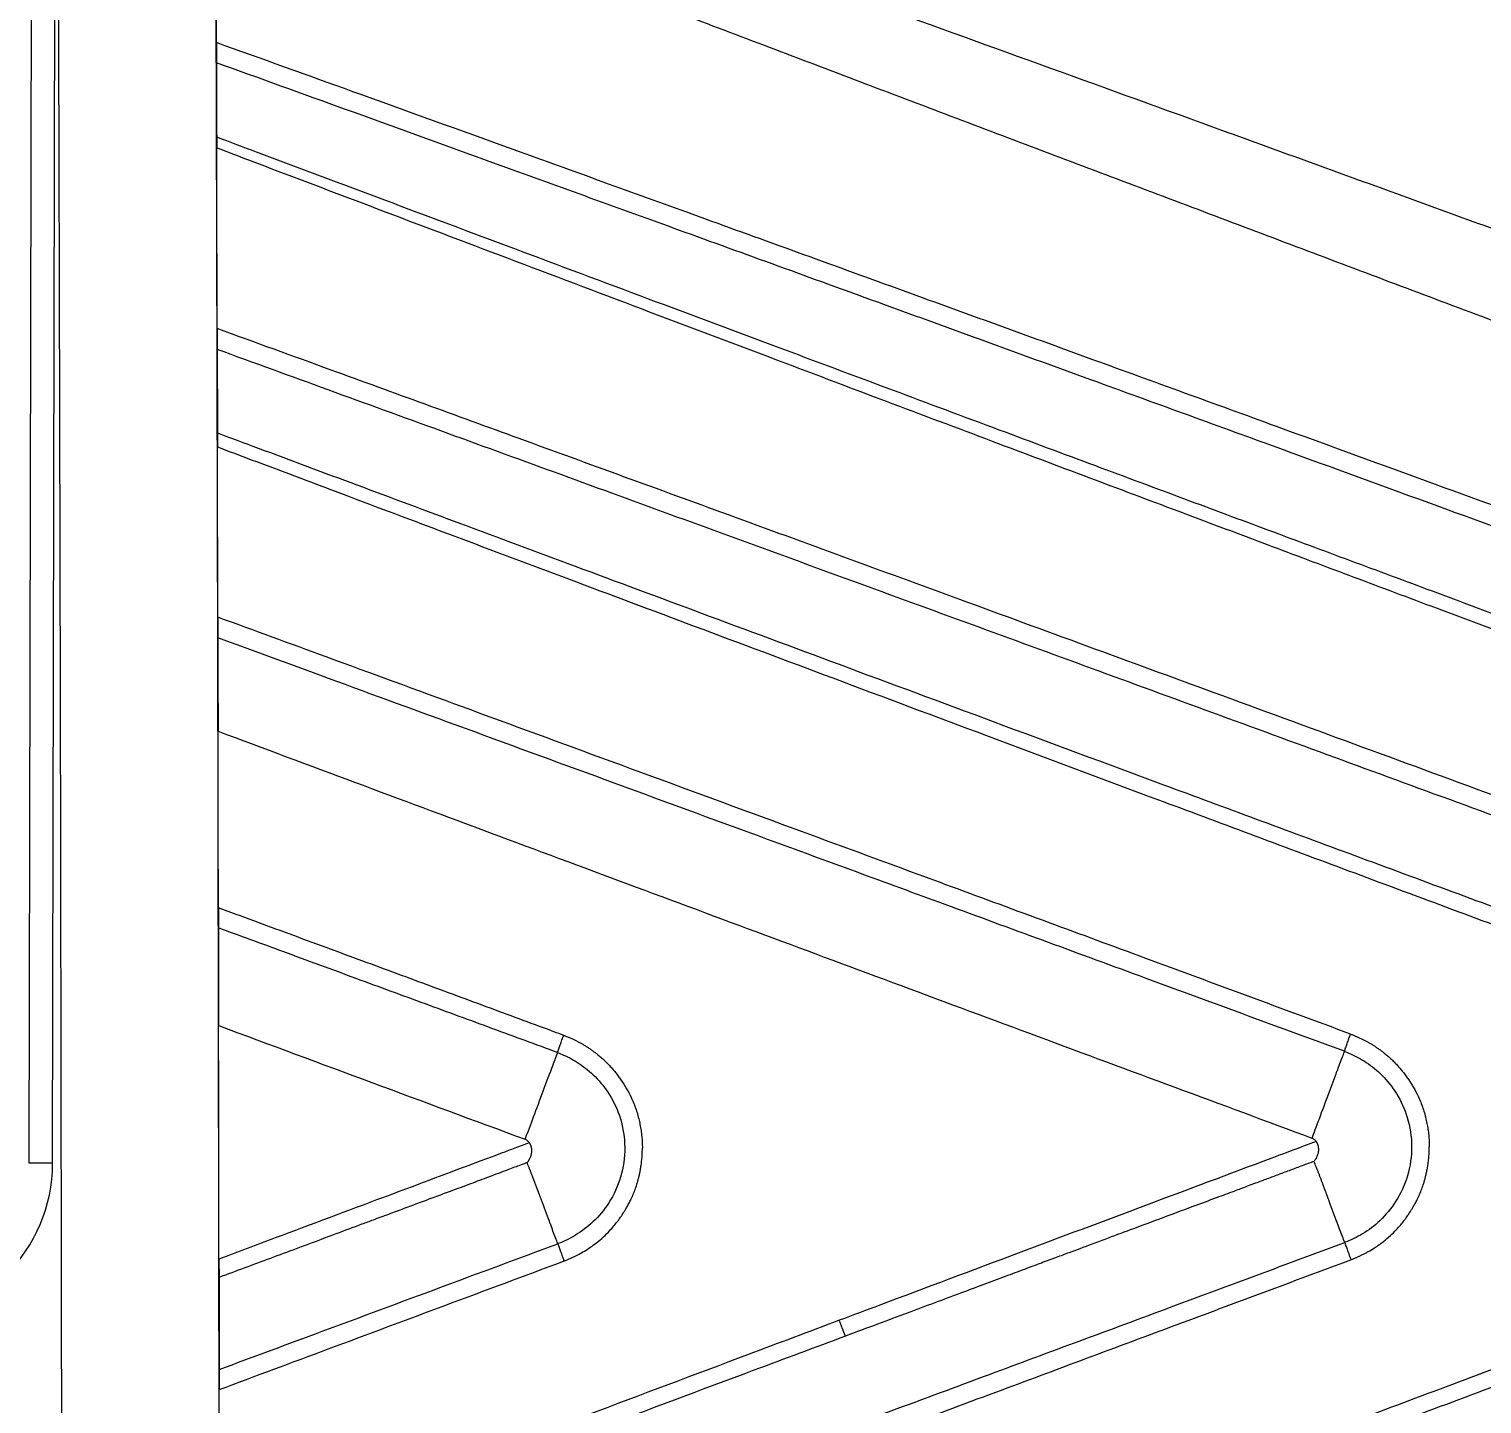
# Model space of a CAD drawing. Extents: x 16539 to 19738, y -91 to 2224.
# Drawn here: x 17701.7 to 17720.16, y 1923.53 to 1941 of the extents above; entities that cross this region are included whole.
import ezdxf

# ---------------------------------------------------------------- set-up
doc = ezdxf.new("R2010")
doc.units = 0
doc.header["$LTSCALE"] = 10
doc.header["$MEASUREMENT"] = 0
doc.header["$PDMODE"] = 3
doc.header["$PDSIZE"] = -10
doc.layers.get('0').update_dxf_attribs({"linetype": 'CONTINUOUS'})
doc.layers.get('DEFPOINTS').update_dxf_attribs({"linetype": 'CONTINUOUS'})
doc.layers.add('1', color=7, linetype='CONTINUOUS')
doc.styles.add('Daelim Dimension', font='NanumGothic.ttf')
doc.dimstyles.new('DEFAULT', dxfattribs={"dimscale": 2, "dimtxt": 2, "dimasz": 2, "dimexe": 0, "dimexo": 2, "dimgap": 1, "dimtad": 1, "dimdec": 1, "dimzin": 9, "dimdsep": 46, "dimtxsty": 'Daelim Dimension', "dimcen": 0.5, "dimclrd": 5, "dimclre": 5, "dimclrt": 256, "dimadec": 1, "dimazin": 0, "dimtfac": 1, "dimtdec": 1, "dimtix": 1, "dimtmove": 0, "dimatfit": 3, "dimfxl": 1, "dimtolj": 1, "dimtzin": 1, "dimlwd": 9, "dimlwe": 9, "dimarcsym": 0})

# ---------------------------------------------------------------- blocks, each defined once
blk = doc.blocks.new('*D22')
at = {"color": 5, "lineweight": 9, "ltscale": 0.5, "transparency": 16777216}
for p, q in [((17622.78, 2064.783), (18054.86, 2064.783)), ((18052.86, 1462.432), (18052.86, 2056.783)), ((17517.576, 1454.432), (18054.86, 1454.432))]:
    blk.add_line(p, q, dxfattribs=at)
at = {"color": 5, "ltscale": 0.5, "transparency": 16777216}
for points in [[(18051.527, 2056.783), (18054.193, 2056.783), (18052.86, 2064.783)], [(18051.527, 1462.432), (18054.193, 1462.432), (18052.86, 1454.432)]]:
    blk.add_solid(points, dxfattribs=at)
at = {"layer": 'DEFPOINTS', "color": 0, "ltscale": 0.5, "transparency": 16777216}
for p in [(17618.78, 2064.783), (18052.86, 2064.783), (17513.576, 1454.432)]:
    blk.add_point(p, dxfattribs=at)
at = {"color": 7, "ltscale": 0.5, "transparency": 16777216, "insert": (18039.973, 1759.608), "char_height": 20, "attachment_point": 5, "rotation": 90, "style": 'Daelim Dimension'}
blk.add_mtext('\\A1;610', dxfattribs=at)
blk = doc.blocks.new('*D27')
at = {"color": 5, "lineweight": 9, "ltscale": 0.5, "transparency": 16777216}
for p, q in [((17546.676, 2064.9), (17895.751, 2064.9)), ((17893.751, 1615.973), (17893.751, 2056.9)), ((17517.701, 1607.973), (17895.751, 1607.973))]:
    blk.add_line(p, q, dxfattribs=at)
at = {"color": 5, "ltscale": 0.5, "transparency": 16777216}
for points in [[(17892.418, 2056.9), (17895.085, 2056.9), (17893.751, 2064.9)], [(17892.418, 1615.973), (17895.085, 1615.973), (17893.751, 1607.973)]]:
    blk.add_solid(points, dxfattribs=at)
at = {"layer": 'DEFPOINTS', "color": 0, "ltscale": 0.5, "transparency": 16777216}
for p in [(17542.676, 2064.9), (17893.751, 2064.9), (17513.701, 1607.973)]:
    blk.add_point(p, dxfattribs=at)
at = {"color": 7, "ltscale": 0.5, "transparency": 16777216, "insert": (17880.979, 1836.436), "char_height": 20, "attachment_point": 5, "rotation": 90, "style": 'Daelim Dimension'}
blk.add_mtext('\\A1;457', dxfattribs=at)

msp = doc.modelspace()

# ---------------------------------------------------------------- linework, layer by layer
at = {"layer": '1', "color": 7, "linetype": 'Continuous', "lineweight": 13}
msp.add_line((17701.697, 1926.592), (17701.755, 1955.534), dxfattribs=at)
at = {"layer": '1', "color": 7, "linetype": 'Continuous', "lineweight": 18}
msp.add_line((17701.997, 1926.591), (17702.055, 1955.539), dxfattribs=at)
for centre, major_axis, ratio, start_param, end_param in [((17704.076, 1926.777), (0.032, -20.25), 0.00156, 1.570794, 3.14159), ((17702.076, 1926.774), (0.032, -20), 0.00156, 6.283183, 9.424775), ((17704.076, 1926.777), (-0.033, 21), 0.00156, 5.445617, 5.549952), ((17704.076, 1926.777), (-0.033, 21), 0.00156, 5.231597, 5.362976), ((17704.076, 1926.777), (-0.033, 21), 0.00156, 5.039786, 5.150923), ((17704.076, 1926.777), (-0.033, 21), 0.00156, 4.858637, 4.967741), ((17704.076, 1926.777), (-0.033, 21), 0.00156, 4.712387, 4.786928), ((17708.22, 1927.5), (-0.26, -0.703), 0.010218, 1.53888, 1.931579), ((17718.22, 1927.515), (-0.26, -0.703), 0.010218, 1.53888, 1.931579), ((17708.22, 1927.5), (-0.26, -0.703), 0.010218, 0.543718, 1.53888), ((17718.22, 1927.515), (-0.26, -0.703), 0.010218, 0.543722, 1.53888), ((17704.076, 1926.777), (0.032, -20.25), 0.00156, 6.283183, 7.853979), ((17704.076, 1926.777), (-0.033, 21), 0.00156, 4.645568, 4.712387), ((17699.997, 1926.595), (0, 2), 0.999999, 3.139595, 4.710391), ((17708.222, 1926.067), (-0.263, 0.702), 0.010219, 4.351611, 4.74431), ((17718.222, 1926.083), (-0.263, 0.702), 0.010219, 4.351611, 4.74431), ((17704.076, 1926.777), (-0.033, 21), 0.00156, 4.464786, 4.566136)]:
    msp.add_ellipse(centre, major_axis=major_axis, ratio=ratio, start_param=start_param, end_param=end_param, dxfattribs=at)
at = {"layer": '1', "color": 7, "linetype": 'Continuous', "lineweight": 13}
msp.add_ellipse((17701.697, 1926.592), major_axis=(-0.3, 0.001), ratio=0.000003, start_param=3.140033, end_param=4.710829, dxfattribs=at)
at = {"layer": '1', "color": 7, "linetype": 'Continuous', "lineweight": 18}
for points, knots in [([(17748.438, 1928.139), (17747.679, 1928.419), (17746.92, 1928.7), (17745.403, 1929.26), (17744.645, 1929.54), (17743.128, 1930.1), (17742.37, 1930.379), (17740.855, 1930.938), (17740.097, 1931.217), (17738.583, 1931.774), (17737.827, 1932.053), (17736.314, 1932.609), (17735.558, 1932.886), (17733.293, 1933.718), (17731.785, 1934.271), (17728.776, 1935.373), (17727.274, 1935.922), (17725.029, 1936.742), (17724.282, 1937.015), (17722.79, 1937.559), (17722.045, 1937.83), (17720.559, 1938.371), (17719.818, 1938.64), (17718.339, 1939.178), (17717.602, 1939.445), (17716.131, 1939.979), (17715.399, 1940.244), (17713.939, 1940.772), (17713.211, 1941.035), (17712.487, 1941.297)], [0, 0, 0, 0, 0.0625, 0.0625, 0.125, 0.125, 0.1875, 0.1875, 0.25, 0.25, 0.3125, 0.3125, 0.375, 0.375, 0.5, 0.5, 0.625, 0.625, 0.6875, 0.6875, 0.75, 0.75, 0.8125, 0.8125, 0.875, 0.875, 0.9375, 0.9375, 1, 1, 1, 1]), ([(17709.884, 1941.236), (17710.646, 1940.947), (17711.412, 1940.656), (17712.567, 1940.218), (17712.953, 1940.072), (17713.727, 1939.779), (17714.115, 1939.632), (17714.891, 1939.339), (17715.281, 1939.192), (17716.06, 1938.897), (17716.451, 1938.75), (17717.624, 1938.307), (17718.409, 1938.011), (17719.983, 1937.418), (17720.772, 1937.122), (17722.353, 1936.527), (17723.145, 1936.229), (17724.732, 1935.633), (17725.528, 1935.335), (17727.12, 1934.738), (17727.918, 1934.439), (17729.515, 1933.842), (17730.314, 1933.543), (17731.514, 1933.094), (17731.915, 1932.944), (17732.716, 1932.645), (17733.918, 1932.196), (17735.122, 1931.747), (17736.728, 1931.148), (17737.532, 1930.849), (17739.141, 1930.25), (17739.945, 1929.951), (17741.555, 1929.352), (17742.36, 1929.053), (17744.777, 1928.155), (17746.388, 1927.557), (17748.001, 1926.96)], [0, 0, 0, 0, 0.0625, 0.0625, 0.09375, 0.09375, 0.125, 0.125, 0.15625, 0.15625, 0.1875, 0.1875, 0.25, 0.25, 0.3125, 0.3125, 0.375, 0.375, 0.4375, 0.4375, 0.5, 0.5, 0.5625, 0.5625, 0.59375, 0.59375, 0.625, 0.6875, 0.6875, 0.75, 0.75, 0.8125, 0.8125, 0.875, 0.875, 1, 1, 1, 1]), ([(17704.078, 1940.831), (17704.079, 1940.814), (17704.079, 1940.795), (17704.079, 1940.765), (17704.079, 1940.755), (17704.079, 1940.734), (17704.079, 1940.723), (17704.079, 1940.69), (17704.079, 1940.668), (17704.079, 1940.622), (17704.079, 1940.598), (17704.079, 1940.575)], [0, 0, 0, 0, 0.25, 0.25, 0.375, 0.375, 0.5, 0.5, 0.75, 0.75, 1, 1, 1, 1]), ([(17738.491, 1928.265), (17737.425, 1928.659), (17735.37, 1929.418), (17732.426, 1930.503), (17729.744, 1931.49), (17727.328, 1932.377), (17725.165, 1933.17), (17723.212, 1933.886), (17721.374, 1934.558), (17719.499, 1935.243), (17717.442, 1935.993), (17715.134, 1936.833), (17712.658, 1937.732), (17710.206, 1938.621), (17707.927, 1939.445), (17705.912, 1940.172), (17704.655, 1940.624), (17704.079, 1940.831)], [0, 0, 0, 0, 0.091922, 0.177064, 0.253843, 0.323454, 0.385739, 0.440967, 0.492655, 0.545237, 0.603881, 0.671704, 0.746719, 0.820752, 0.887537, 0.948279, 1, 1, 1, 1]), ([(17738.413, 1928.045), (17737.346, 1928.438), (17735.292, 1929.194), (17732.348, 1930.275), (17729.665, 1931.26), (17727.249, 1932.145), (17725.085, 1932.937), (17723.131, 1933.651), (17721.292, 1934.323), (17719.416, 1935.008), (17717.358, 1935.758), (17715.048, 1936.599), (17712.571, 1937.5), (17710.116, 1938.391), (17707.834, 1939.217), (17705.85, 1939.936), (17704.624, 1940.378), (17704.079, 1940.575)], [0, 0, 0, 0, 0.092193, 0.177585, 0.254589, 0.324406, 0.386874, 0.442264, 0.494104, 0.546841, 0.605657, 0.673679, 0.748915, 0.823166, 0.890148, 0.951068, 1, 1, 1, 1]), ([(17704.079, 1940.575), (17704.079, 1940.518), (17704.079, 1940.462), (17704.079, 1940.379), (17704.079, 1940.352), (17704.08, 1940.311), (17704.08, 1940.297), (17704.08, 1940.27), (17704.08, 1940.257), (17704.08, 1940.19), (17704.08, 1940.139), (17704.08, 1940.078), (17704.08, 1940.066), (17704.08, 1940.042), (17704.08, 1940.03), (17704.08, 1939.995), (17704.08, 1939.973), (17704.08, 1939.908), (17704.081, 1939.869), (17704.081, 1939.815), (17704.081, 1939.797), (17704.081, 1939.765), (17704.081, 1939.75), (17704.081, 1939.709), (17704.081, 1939.687), (17704.081, 1939.665), (17704.081, 1939.66), (17704.082, 1939.653), (17704.082, 1939.649), (17704.082, 1939.64), (17704.082, 1939.636), (17704.082, 1939.632)], [0, 0, 0, 0, 0.125, 0.125, 0.1875, 0.1875, 0.21875, 0.21875, 0.25, 0.25, 0.375, 0.375, 0.40625, 0.40625, 0.4375, 0.4375, 0.5, 0.5, 0.625, 0.625, 0.6875, 0.6875, 0.75, 0.75, 0.875, 0.875, 0.90625, 0.90625, 0.9375, 0.9375, 1, 1, 1, 1]), ([(17704.082, 1939.632), (17704.248, 1939.57), (17704.958, 1939.304), (17706.217, 1938.831), (17707.879, 1938.209), (17709.538, 1937.588), (17711.143, 1936.988), (17712.629, 1936.433), (17713.982, 1935.928), (17715.216, 1935.468), (17716.358, 1935.043), (17717.437, 1934.641), (17718.487, 1934.251), (17719.54, 1933.859), (17720.634, 1933.452), (17721.806, 1933.017), (17723.087, 1932.541), (17724.497, 1932.018), (17726.037, 1931.446), (17727.704, 1930.829), (17729.493, 1930.167), (17731.414, 1929.456), (17733.489, 1928.689), (17735.684, 1927.878), (17737.19, 1927.323), (17737.948, 1927.043)], [0, 0, 0, 0, 0.015185, 0.064564, 0.114202, 0.165165, 0.21366, 0.257937, 0.297893, 0.334197, 0.367649, 0.399214, 0.429851, 0.46054, 0.492364, 0.526462, 0.563931, 0.60535, 0.650582, 0.699431, 0.751777, 0.807683, 0.868004, 0.933678, 1, 1, 1, 1]), ([(17704.082, 1939.632), (17704.082, 1939.63), (17704.082, 1939.625), (17704.082, 1939.614), (17704.082, 1939.609), (17704.082, 1939.599), (17704.082, 1939.594), (17704.082, 1939.576), (17704.082, 1939.562), (17704.082, 1939.539), (17704.082, 1939.531), (17704.082, 1939.514), (17704.082, 1939.505), (17704.082, 1939.495)], [0, 0, 0, 0, 0.25, 0.25, 0.375, 0.375, 0.5, 0.5, 0.75, 0.75, 0.875, 0.875, 1, 1, 1, 1]), ([(17704.082, 1939.495), (17704.217, 1939.444), (17704.895, 1939.186), (17706.123, 1938.72), (17707.787, 1938.09), (17709.448, 1937.461), (17711.054, 1936.855), (17712.542, 1936.293), (17713.896, 1935.783), (17715.131, 1935.318), (17716.274, 1934.889), (17717.354, 1934.483), (17718.403, 1934.089), (17719.458, 1933.693), (17720.552, 1933.283), (17721.724, 1932.844), (17723.007, 1932.364), (17724.417, 1931.837), (17725.958, 1931.261), (17727.624, 1930.639), (17729.414, 1929.972), (17731.336, 1929.257), (17733.411, 1928.485), (17735.606, 1927.67), (17737.113, 1927.111), (17737.87, 1926.83)], [0, 0, 0, 0, 0.012272, 0.061797, 0.111581, 0.162695, 0.211334, 0.255742, 0.295816, 0.332228, 0.365779, 0.397437, 0.428164, 0.458944, 0.490862, 0.525061, 0.562641, 0.604183, 0.649549, 0.698541, 0.751043, 0.807114, 0.867613, 0.933482, 1, 1, 1, 1]), ([(17704.088, 1937.197), (17704.088, 1937.177), (17704.088, 1937.156), (17704.089, 1937.124), (17704.089, 1937.113), (17704.089, 1937.09), (17704.089, 1937.079), (17704.089, 1937.045), (17704.089, 1937.022), (17704.089, 1936.988), (17704.089, 1936.977), (17704.089, 1936.954), (17704.089, 1936.943), (17704.089, 1936.932)], [0, 0, 0, 0, 0.25, 0.25, 0.375, 0.375, 0.5, 0.5, 0.75, 0.75, 0.875, 0.875, 1, 1, 1, 1]), ([(17728.491, 1928.249), (17727.075, 1928.773), (17724.348, 1929.779), (17720.436, 1931.22), (17716.863, 1932.532), (17713.619, 1933.721), (17710.674, 1934.798), (17708.011, 1935.769), (17705.847, 1936.558), (17704.57, 1937.022), (17704.088, 1937.197)], [0, 0, 0, 0, 0.173256, 0.333497, 0.478871, 0.611318, 0.732017, 0.841456, 0.940114, 1, 1, 1, 1]), ([(17704.089, 1936.932), (17704.089, 1936.879), (17704.089, 1936.825), (17704.089, 1936.743), (17704.089, 1936.716), (17704.089, 1936.675), (17704.089, 1936.661), (17704.089, 1936.633), (17704.089, 1936.619), (17704.089, 1936.551), (17704.089, 1936.497), (17704.09, 1936.431), (17704.09, 1936.418), (17704.09, 1936.392), (17704.09, 1936.379), (17704.09, 1936.341), (17704.09, 1936.316), (17704.09, 1936.243), (17704.09, 1936.197), (17704.09, 1936.143), (17704.09, 1936.132), (17704.09, 1936.111), (17704.091, 1936.081), (17704.091, 1936.033), (17704.091, 1935.999), (17704.091, 1935.968), (17704.091, 1935.953), (17704.091, 1935.911), (17704.091, 1935.889), (17704.091, 1935.872)], [0, 0, 0, 0, 0.125, 0.125, 0.1875, 0.1875, 0.21875, 0.21875, 0.25, 0.25, 0.375, 0.375, 0.40625, 0.40625, 0.4375, 0.4375, 0.5, 0.5, 0.625, 0.625, 0.65625, 0.65625, 0.6875, 0.75, 0.8125, 0.8125, 0.875, 0.875, 1, 1, 1, 1]), ([(17704.091, 1935.872), (17704.091, 1935.865), (17704.091, 1935.855), (17704.092, 1935.838), (17704.092, 1935.832), (17704.092, 1935.818), (17704.092, 1935.811), (17704.092, 1935.788), (17704.092, 1935.771), (17704.092, 1935.744), (17704.092, 1935.734), (17704.092, 1935.714), (17704.092, 1935.704), (17704.092, 1935.694)], [0, 0, 0, 0, 0.25, 0.25, 0.375, 0.375, 0.5, 0.5, 0.75, 0.75, 0.875, 0.875, 1, 1, 1, 1]), ([(17704.092, 1935.694), (17704.235, 1935.64), (17704.797, 1935.428), (17705.798, 1935.051), (17707.142, 1934.546), (17708.599, 1933.999), (17710.203, 1933.398), (17711.974, 1932.734), (17713.936, 1932), (17716.096, 1931.193), (17718.425, 1930.324), (17720.858, 1929.418), (17723.294, 1928.512), (17725.633, 1927.644), (17727.146, 1927.083), (17727.87, 1926.814)], [0, 0, 0, 0, 0.018247, 0.071578, 0.127411, 0.188974, 0.256359, 0.330585, 0.412906, 0.504074, 0.602883, 0.706206, 0.810026, 0.909123, 1, 1, 1, 1]), ([(17704.097, 1933.53), (17704.097, 1933.508), (17704.097, 1933.486), (17704.097, 1933.453), (17704.097, 1933.441), (17704.097, 1933.419), (17704.097, 1933.407), (17704.097, 1933.373), (17704.097, 1933.351), (17704.097, 1933.319), (17704.097, 1933.308), (17704.097, 1933.287), (17704.097, 1933.276), (17704.097, 1933.266)], [0, 0, 0, 0, 0.25, 0.25, 0.375, 0.375, 0.5, 0.5, 0.75, 0.75, 0.875, 0.875, 1, 1, 1, 1]), ([(17718.492, 1928.233), (17717.624, 1928.554), (17715.933, 1929.179), (17713.489, 1930.08), (17711.225, 1930.914), (17709.153, 1931.675), (17707.257, 1932.372), (17705.591, 1932.983), (17704.555, 1933.362), (17704.097, 1933.53)], [0, 0, 0, 0, 0.180525, 0.351793, 0.508546, 0.652073, 0.783609, 0.904067, 1, 1, 1, 1]), ([(17704.097, 1933.266), (17704.097, 1933.213), (17704.097, 1933.157), (17704.097, 1933.071), (17704.097, 1933.042), (17704.097, 1932.982), (17704.097, 1932.952), (17704.098, 1932.862), (17704.098, 1932.803), (17704.098, 1932.728), (17704.098, 1932.713), (17704.098, 1932.684), (17704.098, 1932.669), (17704.098, 1932.626), (17704.098, 1932.569), (17704.098, 1932.514), (17704.098, 1932.474), (17704.098, 1932.46), (17704.098, 1932.434), (17704.099, 1932.421), (17704.099, 1932.359), (17704.099, 1932.312), (17704.099, 1932.259), (17704.099, 1932.249), (17704.099, 1932.229), (17704.099, 1932.219), (17704.099, 1932.191), (17704.099, 1932.174), (17704.099, 1932.126), (17704.1, 1932.1), (17704.1, 1932.081)], [0, 0, 0, 0, 0.125, 0.125, 0.1875, 0.1875, 0.25, 0.25, 0.375, 0.375, 0.40625, 0.40625, 0.4375, 0.4375, 0.5, 0.5625, 0.5625, 0.59375, 0.59375, 0.625, 0.625, 0.75, 0.75, 0.78125, 0.78125, 0.8125, 0.8125, 0.875, 0.875, 1, 1, 1, 1]), ([(17718.413, 1928.014), (17717.545, 1928.333), (17715.855, 1928.955), (17713.411, 1929.853), (17711.146, 1930.684), (17709.074, 1931.444), (17707.177, 1932.139), (17705.538, 1932.739), (17704.529, 1933.108), (17704.097, 1933.266)], [0, 0, 0, 0, 0.181554, 0.353797, 0.511442, 0.655786, 0.78807, 0.909214, 1, 1, 1, 1]), ([(17704.1, 1932.081), (17705.255, 1931.65), (17706.411, 1931.219), (17708.725, 1930.357), (17709.883, 1929.926), (17712.201, 1929.064), (17713.36, 1928.633), (17715.68, 1927.772), (17716.84, 1927.342), (17718.001, 1926.912)], [0, 0, 0, 0, 0.25, 0.25, 0.5, 0.5, 0.75, 0.75, 1, 1, 1, 1]), ([(17704.104, 1929.837), (17704.104, 1929.814), (17704.104, 1929.792), (17704.104, 1929.758), (17704.104, 1929.747), (17704.104, 1929.725), (17704.104, 1929.714), (17704.104, 1929.681), (17704.104, 1929.66), (17704.104, 1929.629), (17704.104, 1929.62), (17704.104, 1929.6), (17704.104, 1929.591), (17704.104, 1929.582)], [0, 0, 0, 0, 0.25, 0.25, 0.375, 0.375, 0.5, 0.5, 0.75, 0.75, 0.875, 0.875, 1, 1, 1, 1]), ([(17708.492, 1928.217), (17708.217, 1928.319), (17707.657, 1928.526), (17706.807, 1928.84), (17705.918, 1929.168), (17705.015, 1929.501), (17704.403, 1929.727), (17704.104, 1929.837)], [0, 0, 0, 0, 0.187388, 0.382805, 0.581348, 0.795276, 1, 1, 1, 1]), ([(17704.104, 1929.582), (17704.104, 1929.535), (17704.104, 1929.485), (17704.104, 1929.405), (17704.104, 1929.378), (17704.104, 1929.321), (17704.105, 1929.292), (17704.105, 1929.205), (17704.105, 1929.146), (17704.105, 1929.071), (17704.105, 1929.056), (17704.105, 1929.026), (17704.105, 1929.011), (17704.105, 1928.967), (17704.105, 1928.908), (17704.105, 1928.85), (17704.105, 1928.807), (17704.105, 1928.792), (17704.105, 1928.764), (17704.105, 1928.75), (17704.106, 1928.681), (17704.106, 1928.629), (17704.106, 1928.555), (17704.106, 1928.532), (17704.106, 1928.486), (17704.106, 1928.444), (17704.106, 1928.406), (17704.106, 1928.371), (17704.107, 1928.355), (17704.107, 1928.341)], [0, 0, 0, 0, 0.125, 0.125, 0.1875, 0.1875, 0.25, 0.25, 0.375, 0.375, 0.40625, 0.40625, 0.4375, 0.4375, 0.5, 0.5625, 0.5625, 0.59375, 0.59375, 0.625, 0.625, 0.75, 0.75, 0.8125, 0.8125, 0.875, 0.9375, 0.9375, 1, 1, 1, 1]), ([(17708.413, 1927.998), (17708.139, 1928.099), (17707.58, 1928.305), (17706.729, 1928.618), (17705.84, 1928.944), (17704.963, 1929.267), (17704.377, 1929.482), (17704.104, 1929.582)], [0, 0, 0, 0, 0.190813, 0.389795, 0.59196, 0.80979, 1, 1, 1, 1]), ([(17708.492, 1928.217), (17708.498, 1928.215), (17708.51, 1928.21), (17708.529, 1928.203), (17708.547, 1928.196), (17708.565, 1928.188), (17708.584, 1928.18), (17708.602, 1928.172), (17708.62, 1928.163), (17708.638, 1928.155), (17708.655, 1928.146), (17708.673, 1928.137), (17708.691, 1928.127), (17708.708, 1928.118), (17708.725, 1928.108), (17708.743, 1928.098), (17708.76, 1928.087), (17708.777, 1928.077), (17708.794, 1928.066), (17708.81, 1928.055), (17708.827, 1928.044), (17708.844, 1928.032), (17708.86, 1928.021), (17708.876, 1928.009), (17708.893, 1927.997), (17708.918, 1927.977), (17708.952, 1927.95), (17708.994, 1927.913), (17709.035, 1927.874), (17709.074, 1927.833), (17709.112, 1927.791), (17709.149, 1927.746), (17709.185, 1927.699), (17709.234, 1927.631), (17709.292, 1927.541), (17709.345, 1927.441), (17709.384, 1927.352), (17709.412, 1927.275), (17709.431, 1927.21), (17709.445, 1927.158), (17709.454, 1927.121), (17709.461, 1927.083), (17709.468, 1927.046), (17709.475, 1927.008), (17709.48, 1926.971), (17709.484, 1926.934), (17709.487, 1926.896), (17709.49, 1926.859), (17709.491, 1926.822), (17709.491, 1926.798), (17709.491, 1926.785)], [0, 0, 0, 0, 0.010715, 0.02142, 0.032117, 0.042808, 0.053495, 0.064178, 0.074861, 0.085544, 0.09623, 0.106921, 0.117618, 0.128323, 0.139037, 0.149763, 0.160503, 0.171257, 0.182029, 0.192819, 0.203629, 0.214462, 0.225318, 0.236199, 0.247108, 0.258046, 0.28784, 0.317825, 0.348051, 0.378564, 0.409411, 0.440635, 0.47228, 0.504387, 0.576021, 0.644375, 0.687656, 0.731637, 0.776474, 0.7974, 0.81817, 0.838797, 0.85929, 0.879662, 0.899924, 0.920088, 0.940165, 0.960168, 0.980109, 1, 1, 1, 1]), ([(17718.492, 1928.233), (17718.498, 1928.231), (17718.51, 1928.226), (17718.529, 1928.219), (17718.547, 1928.211), (17718.565, 1928.204), (17718.584, 1928.196), (17718.602, 1928.187), (17718.62, 1928.179), (17718.638, 1928.17), (17718.655, 1928.162), (17718.673, 1928.152), (17718.691, 1928.143), (17718.708, 1928.133), (17718.725, 1928.124), (17718.743, 1928.114), (17718.76, 1928.103), (17718.777, 1928.093), (17718.794, 1928.082), (17718.81, 1928.071), (17718.827, 1928.06), (17718.844, 1928.048), (17718.86, 1928.037), (17718.876, 1928.025), (17718.893, 1928.013), (17718.918, 1927.993), (17718.952, 1927.966), (17718.994, 1927.929), (17719.034, 1927.89), (17719.074, 1927.849), (17719.112, 1927.806), (17719.149, 1927.762), (17719.185, 1927.715), (17719.234, 1927.647), (17719.292, 1927.557), (17719.345, 1927.457), (17719.384, 1927.368), (17719.412, 1927.291), (17719.431, 1927.226), (17719.445, 1927.174), (17719.454, 1927.137), (17719.461, 1927.099), (17719.468, 1927.061), (17719.475, 1927.024), (17719.48, 1926.987), (17719.484, 1926.949), (17719.487, 1926.912), (17719.49, 1926.875), (17719.491, 1926.838), (17719.491, 1926.813), (17719.491, 1926.801)], [0, 0, 0, 0, 0.010714, 0.021418, 0.032114, 0.042804, 0.05349, 0.064173, 0.074855, 0.085538, 0.096224, 0.106914, 0.117611, 0.128316, 0.139031, 0.149757, 0.160497, 0.171252, 0.182025, 0.192815, 0.203627, 0.21446, 0.225317, 0.2362, 0.24711, 0.258049, 0.287845, 0.317831, 0.348057, 0.378571, 0.409417, 0.440641, 0.472284, 0.504389, 0.576022, 0.644377, 0.687657, 0.731639, 0.776475, 0.797401, 0.818171, 0.838797, 0.859291, 0.879663, 0.899925, 0.920088, 0.940165, 0.960168, 0.980109, 1, 1, 1, 1]), ([(17718.413, 1928.014), (17718.404, 1927.99), (17718.384, 1927.94), (17718.352, 1927.855), (17718.33, 1927.793), (17718.319, 1927.761)], [0, 0, 0, 0, 0.333267, 0.666634, 1, 1, 1, 1]), ([(17708.001, 1926.896), (17708.006, 1926.894), (17708.012, 1926.891), (17708.022, 1926.885), (17708.026, 1926.882), (17708.035, 1926.874), (17708.04, 1926.87), (17708.048, 1926.861), (17708.051, 1926.857), (17708.054, 1926.852)], [0, 0, 0, 0, 0.25, 0.25, 0.5, 0.5, 0.75, 0.75, 1, 1, 1, 1]), ([(17718.001, 1926.912), (17718.006, 1926.91), (17718.012, 1926.907), (17718.022, 1926.901), (17718.026, 1926.898), (17718.035, 1926.89), (17718.04, 1926.886), (17718.048, 1926.877), (17718.051, 1926.872), (17718.054, 1926.867)], [0, 0, 0, 0, 0.25, 0.25, 0.5, 0.5, 0.75, 0.75, 1, 1, 1, 1]), ([(17718.054, 1926.867), (17718.055, 1926.866), (17718.058, 1926.862), (17718.061, 1926.856), (17718.064, 1926.851), (17718.067, 1926.845), (17718.069, 1926.839), (17718.071, 1926.833), (17718.073, 1926.827), (17718.075, 1926.821), (17718.077, 1926.815), (17718.078, 1926.809), (17718.08, 1926.803), (17718.081, 1926.797), (17718.081, 1926.791), (17718.082, 1926.785), (17718.083, 1926.778), (17718.083, 1926.772), (17718.083, 1926.766), (17718.083, 1926.759), (17718.082, 1926.753), (17718.082, 1926.746), (17718.08, 1926.735), (17718.078, 1926.721), (17718.073, 1926.704), (17718.068, 1926.688), (17718.062, 1926.674), (17718.057, 1926.663), (17718.052, 1926.653), (17718.047, 1926.644), (17718.041, 1926.634), (17718.034, 1926.625), (17718.029, 1926.618), (17718.026, 1926.615)], [0, 0, 0, 0, 0.021913, 0.043926, 0.065914, 0.08776, 0.109393, 0.130875, 0.152294, 0.173733, 0.195252, 0.216873, 0.238615, 0.260495, 0.282538, 0.304769, 0.327213, 0.349895, 0.372851, 0.396145, 0.41984, 0.444002, 0.468674, 0.537188, 0.603565, 0.669094, 0.734732, 0.77577, 0.817701, 0.860273, 0.904147, 0.950354, 1, 1, 1, 1]), ([(17707.87, 1926.783), (17707.817, 1926.763), (17707.26, 1926.554), (17706.245, 1926.174), (17705.046, 1925.725), (17704.35, 1925.464), (17704.111, 1925.375)], [0, 0, 0, 0, 0.042675, 0.444396, 0.809829, 1, 1, 1, 1]), ([(17708.054, 1926.852), (17708.055, 1926.85), (17708.058, 1926.846), (17708.061, 1926.84), (17708.064, 1926.835), (17708.067, 1926.829), (17708.069, 1926.823), (17708.072, 1926.817), (17708.074, 1926.811), (17708.075, 1926.805), (17708.077, 1926.799), (17708.079, 1926.793), (17708.08, 1926.787), (17708.081, 1926.78), (17708.082, 1926.774), (17708.082, 1926.768), (17708.083, 1926.762), (17708.083, 1926.755), (17708.083, 1926.749), (17708.083, 1926.742), (17708.082, 1926.736), (17708.082, 1926.729), (17708.08, 1926.719), (17708.078, 1926.705), (17708.073, 1926.688), (17708.068, 1926.671), (17708.062, 1926.658), (17708.057, 1926.647), (17708.052, 1926.638), (17708.048, 1926.63), (17708.043, 1926.622), (17708.038, 1926.614), (17708.033, 1926.607), (17708.028, 1926.602), (17708.026, 1926.6)], [0, 0, 0, 0, 0.022233, 0.044555, 0.066834, 0.08895, 0.110833, 0.132554, 0.154203, 0.175864, 0.197595, 0.219418, 0.241352, 0.263416, 0.285636, 0.308037, 0.330647, 0.353489, 0.376608, 0.400067, 0.423933, 0.44827, 0.473114, 0.540739, 0.607072, 0.673499, 0.741009, 0.77918, 0.81673, 0.853415, 0.889593, 0.925802, 0.962487, 1, 1, 1, 1]), ([(17747.87, 1926.846), (17746.478, 1926.325), (17743.784, 1925.316), (17739.909, 1923.86), (17736.354, 1922.522), (17733.128, 1921.305), (17730.2, 1920.198), (17727.541, 1919.19), (17725.13, 1918.276), (17722.952, 1917.447), (17720.989, 1916.7), (17719.213, 1916.022), (17717.599, 1915.406), (17716.128, 1914.843), (17714.785, 1914.328), (17713.559, 1913.858), (17712.442, 1913.428), (17711.425, 1913.037), (17710.575, 1912.71), (17710.064, 1912.513), (17709.859, 1912.433)], [0, 0, 0, 0, 0.108226, 0.209563, 0.301641, 0.385393, 0.461507, 0.530868, 0.594071, 0.651236, 0.702815, 0.749624, 0.792378, 0.831554, 0.867473, 0.900385, 0.930499, 0.958044, 0.983157, 1, 1, 1, 1]), ([(17717.87, 1926.799), (17717.739, 1926.75), (17717.078, 1926.502), (17715.877, 1926.052), (17714.221, 1925.431), (17712.923, 1924.945), (17712.166, 1924.66), (17711.994, 1924.596)], [0, 0, 0, 0, 0.066819, 0.337482, 0.613132, 0.912248, 1, 1, 1, 1]), ([(17727.87, 1926.814), (17727.437, 1926.653), (17726.209, 1926.193), (17724.166, 1925.427), (17721.721, 1924.509), (17719.265, 1923.586), (17716.878, 1922.687), (17714.795, 1921.902), (17713.519, 1921.42), (17712.989, 1921.22)], [0, 0, 0, 0, 0.087041, 0.247089, 0.411197, 0.579335, 0.74205, 0.892746, 1, 1, 1, 1]), ([(17737.87, 1926.83), (17737.229, 1926.59), (17735.593, 1925.978), (17733.042, 1925.021), (17730.302, 1923.992), (17727.798, 1923.05), (17725.53, 1922.195), (17723.493, 1921.427), (17721.682, 1920.743), (17720.057, 1920.128), (17718.602, 1919.577), (17717.681, 1919.228), (17717.255, 1919.066)], [0, 0, 0, 0, 0.092924, 0.237218, 0.37012, 0.490597, 0.600989, 0.700099, 0.787194, 0.86512, 0.937449, 1, 1, 1, 1]), ([(17708.026, 1926.6), (17708.014, 1926.595), (17707.985, 1926.584), (17707.932, 1926.564), (17707.863, 1926.538), (17707.771, 1926.504), (17707.661, 1926.462), (17707.502, 1926.403), (17707.298, 1926.326), (17707.069, 1926.241), (17706.852, 1926.161), (17706.656, 1926.088), (17706.461, 1926.015), (17706.265, 1925.942), (17706.086, 1925.876), (17705.863, 1925.793), (17705.537, 1925.672), (17705.151, 1925.527), (17704.764, 1925.383), (17704.438, 1925.262), (17704.22, 1925.181), (17704.112, 1925.14)], [0, 0, 0, 0, 0.00915, 0.022618, 0.040404, 0.062509, 0.09314, 0.125017, 0.18373, 0.250021, 0.300007, 0.349999, 0.399997, 0.45, 0.500007, 0.536977, 0.620308, 0.750005, 0.833344, 0.916677, 1, 1, 1, 1]), ([(17747.948, 1926.633), (17746.557, 1926.115), (17743.863, 1925.111), (17739.988, 1923.665), (17736.434, 1922.336), (17733.209, 1921.128), (17730.282, 1920.03), (17727.625, 1919.032), (17725.216, 1918.126), (17723.04, 1917.306), (17721.078, 1916.567), (17719.304, 1915.897), (17717.692, 1915.288), (17716.222, 1914.732), (17714.881, 1914.224), (17713.657, 1913.76), (17712.541, 1913.337), (17711.526, 1912.952), (17710.679, 1912.63), (17710.17, 1912.436), (17709.966, 1912.358)], [0, 0, 0, 0, 0.108234, 0.209578, 0.301662, 0.38542, 0.461539, 0.530905, 0.594113, 0.651281, 0.702864, 0.749676, 0.792433, 0.831612, 0.867534, 0.900448, 0.930564, 0.958111, 0.983226, 1, 1, 1, 1]), ([(17718.026, 1926.615), (17717.977, 1926.597), (17717.877, 1926.56), (17717.729, 1926.504), (17717.58, 1926.449), (17717.431, 1926.393), (17717.301, 1926.344), (17717.169, 1926.295), (17717.014, 1926.237), (17716.797, 1926.156), (17716.349, 1925.99), (17715.759, 1925.77), (17715.218, 1925.568), (17714.905, 1925.452), (17714.743, 1925.391), (17714.554, 1925.321), (17714.337, 1925.24), (17714.094, 1925.149), (17713.823, 1925.048), (17713.525, 1924.937), (17713.201, 1924.816), (17712.849, 1924.685), (17712.47, 1924.543), (17712.208, 1924.446), (17712.073, 1924.395)], [0, 0, 0, 0, 0.025007, 0.050015, 0.075023, 0.100031, 0.125039, 0.14057, 0.166578, 0.203066, 0.250039, 0.392152, 0.500018, 0.522669, 0.549887, 0.581672, 0.61802, 0.658932, 0.704405, 0.754434, 0.809015, 0.868142, 0.931807, 1, 1, 1, 1]), ([(17727.948, 1926.602), (17727.516, 1926.44), (17726.288, 1925.983), (17724.245, 1925.222), (17721.8, 1924.309), (17719.344, 1923.392), (17716.958, 1922.5), (17714.875, 1921.72), (17713.6, 1921.242), (17713.07, 1921.044)], [0, 0, 0, 0, 0.087041, 0.247089, 0.411197, 0.579335, 0.74205, 0.892746, 1, 1, 1, 1]), ([(17737.948, 1926.617), (17737.307, 1926.379), (17735.672, 1925.769), (17733.12, 1924.818), (17730.381, 1923.795), (17727.878, 1922.86), (17725.61, 1922.011), (17723.575, 1921.249), (17721.764, 1920.57), (17720.14, 1919.961), (17718.686, 1919.414), (17717.765, 1919.069), (17717.339, 1918.908)], [0, 0, 0, 0, 0.092924, 0.237218, 0.37012, 0.490597, 0.600989, 0.700099, 0.787194, 0.86512, 0.937449, 1, 1, 1, 1]), ([(17704.113, 1923.971), (17704.549, 1924.133), (17705.483, 1924.479), (17706.918, 1925.012), (17707.917, 1925.383), (17708.417, 1925.569)], [0, 0, 0, 0, 0.303867, 0.651273, 1, 1, 1, 1]), ([(17704.118, 1920.287), (17704.766, 1920.527), (17706.311, 1921.097), (17708.739, 1921.995), (17711.353, 1922.963), (17713.838, 1923.885), (17716.177, 1924.753), (17717.681, 1925.312), (17718.417, 1925.585)], [0, 0, 0, 0, 0.13637, 0.325005, 0.509989, 0.684792, 0.845888, 1, 1, 1, 1]), ([(17704.121, 1916.622), (17704.314, 1916.692), (17704.755, 1916.854), (17705.464, 1917.115), (17706.273, 1917.412), (17707.15, 1917.735), (17708.103, 1918.085), (17709.138, 1918.467), (17710.264, 1918.881), (17711.488, 1919.333), (17712.818, 1919.823), (17714.261, 1920.356), (17715.826, 1920.934), (17717.524, 1921.562), (17719.367, 1922.244), (17721.372, 1922.986), (17723.557, 1923.796), (17725.926, 1924.675), (17727.568, 1925.285), (17728.417, 1925.601)], [0, 0, 0, 0, 0.024037, 0.055009, 0.088442, 0.124702, 0.164033, 0.206759, 0.25317, 0.303572, 0.358274, 0.417592, 0.481854, 0.551438, 0.626872, 0.708853, 0.798172, 0.895687, 1, 1, 1, 1]), ([(17704.123, 1912.979), (17704.538, 1913.13), (17705.419, 1913.451), (17706.811, 1913.96), (17708.36, 1914.526), (17710.09, 1915.159), (17712.022, 1915.867), (17714.138, 1916.643), (17716.399, 1917.474), (17718.8, 1918.358), (17721.383, 1919.31), (17724.209, 1920.352), (17727.316, 1921.5), (17730.726, 1922.763), (17734.46, 1924.147), (17737.06, 1925.112), (17738.417, 1925.617)], [0, 0, 0, 0, 0.037393, 0.079015, 0.124474, 0.175282, 0.232416, 0.29518, 0.361449, 0.430769, 0.505173, 0.586838, 0.676704, 0.774993, 0.882559, 1, 1, 1, 1]), ([(17704.121, 1916.357), (17704.343, 1916.438), (17704.812, 1916.61), (17705.551, 1916.881), (17706.359, 1917.178), (17707.235, 1917.501), (17708.187, 1917.851), (17709.222, 1918.232), (17710.347, 1918.647), (17711.571, 1919.098), (17712.9, 1919.589), (17714.342, 1920.122), (17715.907, 1920.701), (17717.604, 1921.33), (17719.447, 1922.013), (17721.451, 1922.758), (17723.636, 1923.57), (17726.005, 1924.452), (17727.647, 1925.065), (17728.496, 1925.382)], [0, 0, 0, 0, 0.02755, 0.058411, 0.091724, 0.127853, 0.167042, 0.209614, 0.255858, 0.30608, 0.360584, 0.419689, 0.48372, 0.553053, 0.628215, 0.709901, 0.798898, 0.896063, 1, 1, 1, 1]), ([(17704.123, 1912.722), (17704.571, 1912.884), (17705.482, 1913.216), (17706.906, 1913.734), (17708.453, 1914.298), (17710.181, 1914.929), (17712.111, 1915.635), (17714.225, 1916.41), (17716.484, 1917.24), (17718.884, 1918.123), (17721.466, 1919.075), (17724.291, 1920.119), (17727.396, 1921.268), (17730.806, 1922.533), (17734.539, 1923.922), (17737.139, 1924.891), (17738.496, 1925.398)], [0, 0, 0, 0, 0.040216, 0.081716, 0.127042, 0.177701, 0.234667, 0.297247, 0.363322, 0.432438, 0.506624, 0.58805, 0.677652, 0.775652, 0.882903, 1, 1, 1, 1]), ([(17712.533, 1912.283), (17713.257, 1912.547), (17713.983, 1912.812), (17715.077, 1913.212), (17715.443, 1913.346), (17716.175, 1913.614), (17716.541, 1913.748), (17717.643, 1914.151), (17718.379, 1914.421), (17719.856, 1914.963), (17720.596, 1915.235), (17721.71, 1915.644), (17722.081, 1915.781), (17722.825, 1916.054), (17723.197, 1916.191), (17724.314, 1916.603), (17725.061, 1916.878), (17726.556, 1917.429), (17727.304, 1917.705), (17728.804, 1918.259), (17729.555, 1918.536), (17731.809, 1919.37), (17733.315, 1919.928), (17735.578, 1920.767), (17736.333, 1921.047), (17737.844, 1921.608), (17738.599, 1921.889), (17740.112, 1922.451), (17740.868, 1922.732), (17742.382, 1923.295), (17743.139, 1923.577), (17745.411, 1924.424), (17746.926, 1924.989), (17748.442, 1925.555)], [0, 0, 0, 0, 0.0625, 0.0625, 0.09375, 0.09375, 0.125, 0.125, 0.1875, 0.1875, 0.25, 0.25, 0.28125, 0.28125, 0.3125, 0.3125, 0.375, 0.375, 0.4375, 0.4375, 0.5, 0.5, 0.625, 0.625, 0.6875, 0.6875, 0.75, 0.75, 0.8125, 0.8125, 0.875, 0.875, 1, 1, 1, 1]), ([(17704.111, 1925.375), (17704.111, 1925.352), (17704.111, 1925.33), (17704.111, 1925.297), (17704.111, 1925.286), (17704.111, 1925.265), (17704.111, 1925.255), (17704.112, 1925.225), (17704.112, 1925.206), (17704.112, 1925.179), (17704.112, 1925.171), (17704.112, 1925.155), (17704.112, 1925.147), (17704.112, 1925.14)], [0, 0, 0, 0, 0.25, 0.25, 0.375, 0.375, 0.5, 0.5, 0.75, 0.75, 0.875, 0.875, 1, 1, 1, 1]), ([(17704.114, 1923.716), (17704.576, 1923.888), (17705.536, 1924.246), (17706.997, 1924.791), (17707.996, 1925.163), (17708.496, 1925.35)], [0, 0, 0, 0, 0.316344, 0.657523, 1, 1, 1, 1]), ([(17704.118, 1920.024), (17704.793, 1920.273), (17706.365, 1920.854), (17708.819, 1921.764), (17711.432, 1922.735), (17713.917, 1923.659), (17716.255, 1924.53), (17717.76, 1925.091), (17718.496, 1925.366)], [0, 0, 0, 0, 0.14126, 0.328827, 0.512763, 0.686577, 0.84676, 1, 1, 1, 1]), ([(17704.112, 1925.14), (17704.112, 1925.106), (17704.112, 1925.068), (17704.112, 1925.005), (17704.112, 1924.983), (17704.112, 1924.949), (17704.112, 1924.938), (17704.112, 1924.914), (17704.112, 1924.902), (17704.112, 1924.842), (17704.112, 1924.793), (17704.112, 1924.728), (17704.112, 1924.715), (17704.112, 1924.688), (17704.112, 1924.675), (17704.112, 1924.635), (17704.112, 1924.608), (17704.112, 1924.527), (17704.112, 1924.473), (17704.112, 1924.405), (17704.112, 1924.392), (17704.112, 1924.365), (17704.112, 1924.325), (17704.112, 1924.259), (17704.113, 1924.208), (17704.113, 1924.17), (17704.113, 1924.157), (17704.113, 1924.132), (17704.113, 1924.12), (17704.113, 1924.059), (17704.113, 1924.014), (17704.113, 1923.971)], [0, 0, 0, 0, 0.125, 0.125, 0.1875, 0.1875, 0.21875, 0.21875, 0.25, 0.25, 0.375, 0.375, 0.40625, 0.40625, 0.4375, 0.4375, 0.5, 0.5, 0.625, 0.625, 0.65625, 0.65625, 0.6875, 0.75, 0.8125, 0.8125, 0.84375, 0.84375, 0.875, 0.875, 1, 1, 1, 1]), ([(17711.994, 1924.596), (17711.606, 1924.45), (17710.54, 1924.05), (17708.744, 1923.374), (17706.543, 1922.545), (17704.983, 1921.957), (17704.154, 1921.644), (17704.116, 1921.63)], [0, 0, 0, 0, 0.147638, 0.405149, 0.683568, 0.985724, 1, 1, 1, 1]), ([(17712.073, 1924.395), (17711.685, 1924.25), (17710.62, 1923.853), (17708.823, 1923.181), (17706.623, 1922.359), (17705.037, 1921.765), (17704.181, 1921.444), (17704.116, 1921.42)], [0, 0, 0, 0, 0.146133, 0.401019, 0.676601, 0.975677, 1, 1, 1, 1]), ([(17704.113, 1923.971), (17704.113, 1923.953), (17704.113, 1923.934), (17704.113, 1923.904), (17704.113, 1923.894), (17704.113, 1923.873), (17704.113, 1923.862), (17704.114, 1923.829), (17704.114, 1923.807), (17704.114, 1923.773), (17704.114, 1923.762), (17704.114, 1923.739), (17704.114, 1923.728), (17704.114, 1923.716)], [0, 0, 0, 0, 0.25, 0.25, 0.375, 0.375, 0.5, 0.5, 0.75, 0.75, 0.875, 0.875, 1, 1, 1, 1])]:
    msp.add_open_spline(points, degree=3, knots=knots, dxfattribs=at)
at = {"layer": '1', "color": 7, "linetype": 'Continuous', "lineweight": 13}
for points, knots in [([(17728.413, 1928.029), (17726.31, 1928.804), (17724.2, 1929.579), (17721.055, 1930.734), (17720.01, 1931.117), (17717.931, 1931.879), (17716.898, 1932.257), (17714.847, 1933.008), (17713.83, 1933.38), (17711.817, 1934.115), (17710.821, 1934.479), (17709.348, 1935.016), (17708.86, 1935.194), (17707.89, 1935.548), (17707.409, 1935.723), (17706.451, 1936.072), (17705.974, 1936.246), (17705.027, 1936.59), (17704.557, 1936.762), (17704.089, 1936.932)], [0, 0, 0, 0, 0.25, 0.25, 0.375, 0.375, 0.5, 0.5, 0.625, 0.625, 0.75, 0.75, 0.8125, 0.8125, 0.875, 0.875, 0.9375, 0.9375, 1, 1, 1, 1]), ([(17704.091, 1935.872), (17704.263, 1935.808), (17704.853, 1935.588), (17705.883, 1935.204), (17707.226, 1934.704), (17708.682, 1934.162), (17710.285, 1933.566), (17712.055, 1932.908), (17714.017, 1932.18), (17716.176, 1931.379), (17718.504, 1930.517), (17720.936, 1929.617), (17723.372, 1928.716), (17725.711, 1927.852), (17727.224, 1927.294), (17727.948, 1927.027)], [0, 0, 0, 0, 0.021845, 0.074981, 0.130609, 0.191946, 0.259084, 0.333038, 0.415058, 0.505891, 0.604338, 0.707282, 0.810723, 0.909456, 1, 1, 1, 1]), ([(17708.413, 1927.998), (17708.418, 1928.012), (17708.423, 1928.027), (17708.435, 1928.061), (17708.442, 1928.079), (17708.455, 1928.118), (17708.463, 1928.138), (17708.477, 1928.178), (17708.484, 1928.198), (17708.492, 1928.217)], [0, 0, 0, 0, 0.25, 0.25, 0.5, 0.5, 0.75, 0.75, 1, 1, 1, 1]), ([(17718.413, 1928.014), (17718.418, 1928.027), (17718.423, 1928.043), (17718.435, 1928.077), (17718.442, 1928.095), (17718.455, 1928.134), (17718.463, 1928.154), (17718.477, 1928.194), (17718.484, 1928.214), (17718.492, 1928.233)], [0, 0, 0, 0, 0.25, 0.25, 0.5, 0.5, 0.75, 0.75, 1, 1, 1, 1]), ([(17708.413, 1927.998), (17708.412, 1927.995), (17708.41, 1927.989), (17708.406, 1927.979), (17708.402, 1927.97), (17708.399, 1927.96), (17708.395, 1927.951), (17708.391, 1927.941), (17708.388, 1927.932), (17708.384, 1927.922), (17708.381, 1927.913), (17708.377, 1927.903), (17708.373, 1927.894), (17708.37, 1927.885), (17708.366, 1927.875), (17708.363, 1927.866), (17708.36, 1927.857), (17708.356, 1927.848), (17708.353, 1927.839), (17708.35, 1927.83), (17708.346, 1927.822), (17708.343, 1927.813), (17708.34, 1927.805), (17708.337, 1927.797), (17708.334, 1927.789), (17708.332, 1927.781), (17708.329, 1927.774), (17708.326, 1927.766), (17708.324, 1927.759), (17708.321, 1927.752), (17708.319, 1927.748), (17708.319, 1927.745)], [0, 0, 0, 0, 0.043265, 0.086087, 0.128442, 0.170307, 0.211658, 0.252473, 0.29273, 0.332407, 0.371483, 0.409938, 0.447752, 0.484905, 0.52138, 0.557158, 0.592222, 0.626555, 0.660141, 0.692965, 0.725013, 0.75627, 0.786723, 0.816359, 0.845166, 0.873133, 0.900248, 0.926502, 0.951885, 0.976387, 1, 1, 1, 1]), ([(17708.414, 1927.998), (17708.439, 1927.988), (17708.536, 1927.949), (17708.704, 1927.857), (17708.906, 1927.691), (17709.092, 1927.457), (17709.231, 1927.151), (17709.286, 1926.788), (17709.233, 1926.416), (17709.085, 1926.093), (17708.88, 1925.846), (17708.657, 1925.677), (17708.497, 1925.599), (17708.419, 1925.57), (17708.417, 1925.569)], [0, 0, 0, 0, 0.025881, 0.098944, 0.181163, 0.274269, 0.380666, 0.498047, 0.618807, 0.732797, 0.832572, 0.920576, 0.998651, 1, 1, 1, 1]), ([(17718.414, 1928.013), (17718.439, 1928.004), (17718.536, 1927.965), (17718.704, 1927.873), (17718.906, 1927.707), (17719.092, 1927.473), (17719.231, 1927.166), (17719.286, 1926.804), (17719.233, 1926.432), (17719.085, 1926.109), (17718.88, 1925.862), (17718.657, 1925.692), (17718.497, 1925.615), (17718.419, 1925.586), (17718.417, 1925.585)], [0, 0, 0, 0, 0.025881, 0.098944, 0.181163, 0.274269, 0.380666, 0.498047, 0.618807, 0.732797, 0.832572, 0.920576, 0.998651, 1, 1, 1, 1]), ([(17708.496, 1925.35), (17708.502, 1925.352), (17708.515, 1925.357), (17708.534, 1925.365), (17708.553, 1925.372), (17708.572, 1925.38), (17708.59, 1925.389), (17708.609, 1925.397), (17708.627, 1925.406), (17708.645, 1925.415), (17708.663, 1925.424), (17708.681, 1925.434), (17708.699, 1925.443), (17708.737, 1925.465), (17708.809, 1925.508), (17708.903, 1925.575), (17708.996, 1925.653), (17709.069, 1925.726), (17709.126, 1925.79), (17709.167, 1925.841), (17709.195, 1925.879), (17709.211, 1925.902), (17709.223, 1925.919), (17709.234, 1925.935), (17709.249, 1925.959), (17709.268, 1925.989), (17709.29, 1926.025), (17709.314, 1926.068), (17709.341, 1926.121), (17709.37, 1926.182), (17709.397, 1926.25), (17709.415, 1926.302), (17709.425, 1926.336), (17709.43, 1926.352), (17709.435, 1926.37), (17709.44, 1926.389), (17709.445, 1926.41), (17709.451, 1926.433), (17709.456, 1926.457), (17709.462, 1926.482), (17709.467, 1926.51), (17709.472, 1926.538), (17709.476, 1926.569), (17709.481, 1926.601), (17709.484, 1926.635), (17709.487, 1926.67), (17709.49, 1926.707), (17709.491, 1926.746), (17709.491, 1926.772), (17709.491, 1926.785)], [0, 0, 0, 0, 0.010963, 0.021919, 0.03287, 0.043816, 0.054757, 0.065696, 0.076631, 0.087564, 0.098496, 0.109427, 0.120358, 0.13129, 0.179942, 0.255219, 0.317881, 0.37606, 0.421253, 0.456487, 0.481764, 0.497083, 0.502442, 0.513858, 0.529064, 0.548067, 0.57087, 0.597482, 0.627907, 0.666164, 0.705712, 0.74654, 0.754771, 0.763837, 0.773737, 0.784471, 0.796041, 0.808445, 0.821684, 0.835759, 0.850668, 0.866413, 0.882993, 0.900408, 0.918657, 0.937742, 0.95766, 0.978413, 1, 1, 1, 1]), ([(17718.496, 1925.366), (17718.502, 1925.368), (17718.515, 1925.373), (17718.534, 1925.381), (17718.553, 1925.388), (17718.572, 1925.396), (17718.59, 1925.405), (17718.609, 1925.413), (17718.627, 1925.422), (17718.645, 1925.431), (17718.663, 1925.44), (17718.681, 1925.45), (17718.699, 1925.459), (17718.737, 1925.481), (17718.809, 1925.524), (17718.903, 1925.591), (17718.996, 1925.669), (17719.069, 1925.742), (17719.126, 1925.806), (17719.167, 1925.857), (17719.195, 1925.895), (17719.212, 1925.918), (17719.223, 1925.935), (17719.234, 1925.951), (17719.249, 1925.975), (17719.268, 1926.004), (17719.29, 1926.041), (17719.314, 1926.084), (17719.341, 1926.136), (17719.37, 1926.197), (17719.397, 1926.266), (17719.415, 1926.318), (17719.425, 1926.352), (17719.43, 1926.368), (17719.435, 1926.386), (17719.44, 1926.405), (17719.445, 1926.426), (17719.451, 1926.449), (17719.456, 1926.473), (17719.462, 1926.498), (17719.467, 1926.525), (17719.472, 1926.554), (17719.476, 1926.585), (17719.481, 1926.617), (17719.484, 1926.651), (17719.487, 1926.686), (17719.49, 1926.723), (17719.491, 1926.761), (17719.491, 1926.788), (17719.491, 1926.801)], [0, 0, 0, 0, 0.010963, 0.021919, 0.03287, 0.043816, 0.054758, 0.065696, 0.076631, 0.087565, 0.098496, 0.109427, 0.120358, 0.13129, 0.180002, 0.25522, 0.317906, 0.37606, 0.421296, 0.456551, 0.481828, 0.497126, 0.502442, 0.513861, 0.52907, 0.548073, 0.570876, 0.597485, 0.627907, 0.666166, 0.705713, 0.74654, 0.754771, 0.763837, 0.773737, 0.784472, 0.796042, 0.808446, 0.821685, 0.83576, 0.850669, 0.866414, 0.882994, 0.900408, 0.918658, 0.937742, 0.957661, 0.978413, 1, 1, 1, 1]), ([(17708.221, 1926.092), (17708.219, 1926.096), (17708.216, 1926.105), (17708.211, 1926.119), (17708.206, 1926.132), (17708.201, 1926.145), (17708.196, 1926.158), (17708.192, 1926.171), (17708.187, 1926.183), (17708.182, 1926.196), (17708.177, 1926.209), (17708.173, 1926.221), (17708.168, 1926.234), (17708.163, 1926.246), (17708.159, 1926.258), (17708.154, 1926.27), (17708.15, 1926.282), (17708.145, 1926.294), (17708.141, 1926.305), (17708.137, 1926.317), (17708.132, 1926.328), (17708.128, 1926.339), (17708.124, 1926.35), (17708.12, 1926.361), (17708.117, 1926.369), (17708.114, 1926.376), (17708.113, 1926.38), (17708.11, 1926.386), (17708.107, 1926.394), (17708.104, 1926.403), (17708.1, 1926.413), (17708.096, 1926.424), (17708.091, 1926.436), (17708.086, 1926.45), (17708.08, 1926.464), (17708.074, 1926.479), (17708.068, 1926.495), (17708.061, 1926.512), (17708.054, 1926.529), (17708.048, 1926.547), (17708.04, 1926.564), (17708.033, 1926.582), (17708.029, 1926.594), (17708.026, 1926.6)], [0, 0, 0, 0, 0.022888, 0.045694, 0.068414, 0.091044, 0.11358, 0.136018, 0.158355, 0.180588, 0.202712, 0.224725, 0.246623, 0.268403, 0.290063, 0.311599, 0.33301, 0.354291, 0.375441, 0.396457, 0.417337, 0.438079, 0.458681, 0.47914, 0.499455, 0.505964, 0.515163, 0.52704, 0.541578, 0.558752, 0.578536, 0.600895, 0.625791, 0.653175, 0.682995, 0.715188, 0.749686, 0.786408, 0.825267, 0.866167, 0.909, 0.953653, 1, 1, 1, 1]), ([(17718.221, 1926.108), (17718.219, 1926.112), (17718.216, 1926.121), (17718.211, 1926.134), (17718.206, 1926.147), (17718.202, 1926.16), (17718.197, 1926.173), (17718.192, 1926.185), (17718.187, 1926.198), (17718.182, 1926.211), (17718.178, 1926.223), (17718.173, 1926.236), (17718.168, 1926.248), (17718.164, 1926.26), (17718.159, 1926.272), (17718.155, 1926.285), (17718.15, 1926.296), (17718.146, 1926.308), (17718.141, 1926.32), (17718.137, 1926.332), (17718.133, 1926.343), (17718.128, 1926.354), (17718.124, 1926.366), (17718.12, 1926.377), (17718.112, 1926.397), (17718.102, 1926.425), (17718.088, 1926.461), (17718.075, 1926.495), (17718.061, 1926.53), (17718.048, 1926.562), (17718.037, 1926.588), (17718.031, 1926.605), (17718.027, 1926.613), (17718.026, 1926.615)], [0, 0, 0, 0, 0.022468, 0.044895, 0.067276, 0.089607, 0.111885, 0.134106, 0.156267, 0.178363, 0.200393, 0.222351, 0.244235, 0.266041, 0.287767, 0.309409, 0.330964, 0.352429, 0.373801, 0.395078, 0.416256, 0.437333, 0.458307, 0.479175, 0.499935, 0.572562, 0.644501, 0.715635, 0.785855, 0.872992, 0.936955, 0.978997, 1, 1, 1, 1]), ([(17708.417, 1925.569), (17708.422, 1925.556), (17708.427, 1925.54), (17708.439, 1925.506), (17708.446, 1925.488), (17708.46, 1925.449), (17708.467, 1925.429), (17708.481, 1925.39), (17708.489, 1925.369), (17708.496, 1925.35)], [0, 0, 0, 0, 0.25, 0.25, 0.5, 0.5, 0.75, 0.75, 1, 1, 1, 1]), ([(17718.417, 1925.585), (17718.422, 1925.571), (17718.427, 1925.556), (17718.439, 1925.522), (17718.446, 1925.504), (17718.46, 1925.465), (17718.467, 1925.445), (17718.481, 1925.405), (17718.489, 1925.385), (17718.496, 1925.366)], [0, 0, 0, 0, 0.25, 0.25, 0.5, 0.5, 0.75, 0.75, 1, 1, 1, 1])]:
    msp.add_open_spline(points, degree=3, knots=knots, dxfattribs=at)
at = {"layer": '1', "color": 7, "linetype": 'Continuous', "lineweight": 18}
for points in [[(17704.107, 1928.341), (17705.404, 1927.859), (17706.704, 1927.377), (17708.001, 1926.896)], [(17718.054, 1926.867), (17717.993, 1926.844), (17717.931, 1926.821), (17717.87, 1926.799)], [(17708.417, 1925.569), (17708.408, 1925.593), (17708.388, 1925.643), (17708.356, 1925.728), (17708.333, 1925.79), (17708.322, 1925.821)], [(17718.417, 1925.585), (17718.408, 1925.609), (17718.388, 1925.659), (17718.356, 1925.744), (17718.333, 1925.806), (17718.322, 1925.837)]]:
    msp.add_open_spline(points, degree=3, dxfattribs=at)
at = {"layer": '1', "color": 7, "linetype": 'Continuous', "lineweight": 13}
msp.add_open_spline([(17708.054, 1926.852), (17707.993, 1926.829), (17707.932, 1926.806), (17707.87, 1926.783)], degree=3, dxfattribs=at)
msp.add_rational_spline([(17712.073, 1924.395), (17712.053, 1924.442), (17712.025, 1924.513), (17711.994, 1924.596)], [1.04739404599, 0.984200028328, 0.984201984732, 1.0473999152], degree=3, dxfattribs=at)

# ---------------------------------------------------------------- dimensions: what is measured, and where the dimension line sits
at = {"color": 5, "ltscale": 0.5}
for base, p1, p2, picture, middle in [((18052.86, 2064.783), (17513.576, 1454.432), (17618.78, 2064.783), '*D22', (18039.973, 1759.608)), ((17893.751, 2064.9), (17513.701, 1607.973), (17542.676, 2064.9), '*D27', (17880.979, 1836.436))]:
    dim = msp.add_linear_dim(base=base, p1=p1, p2=p2, angle=90, dimstyle='DEFAULT', override={"dimtxt": 10, "dimasz": 4, "dimexe": 1, "dimdec": 0, "dimclrt": 7}, dxfattribs=at)
    dim.commit()
    dim.dimension.update_dxf_attribs({"geometry": picture, "text_midpoint": middle})

doc.saveas('drawing.dxf')
